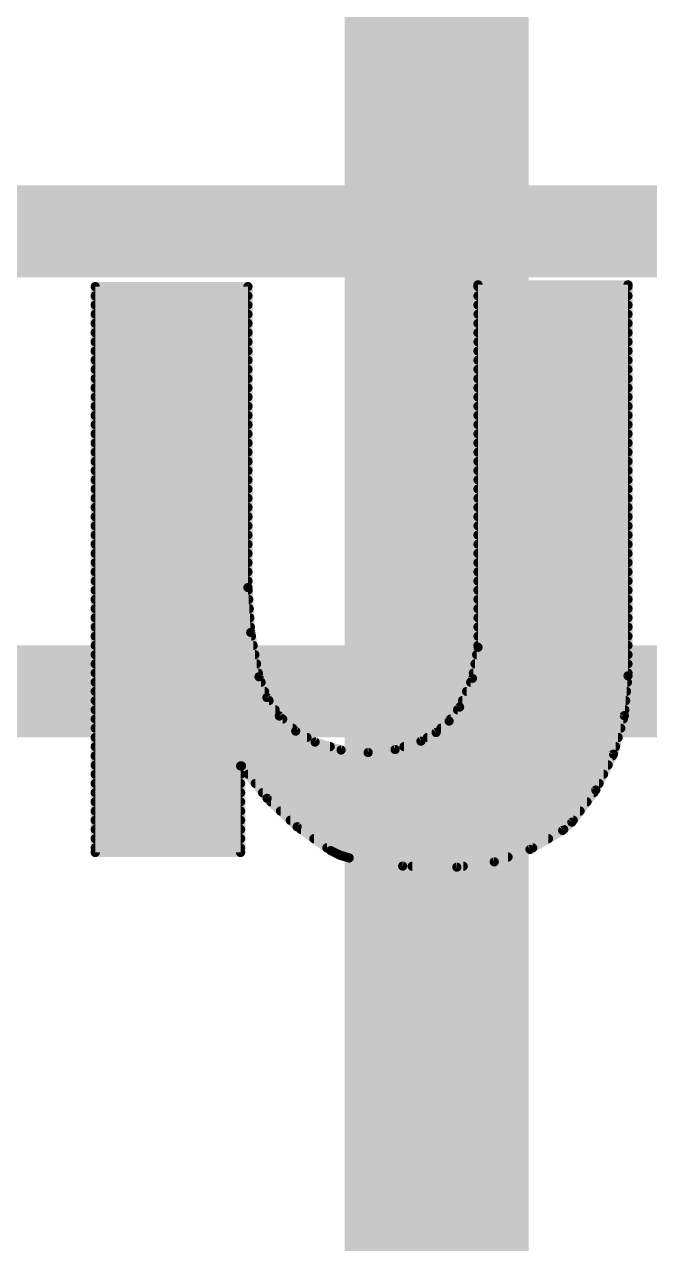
# Model space of a CAD drawing. Extents: x -15.6 to 66.2, y -11.4 to 53.5.
# Drawn here: x 26.802 to 28.528, y 22.606 to 25.972 of the extents above; entities that cross this region are included whole.
import ezdxf

# ---------------------------------------------------------------- set-up
doc = ezdxf.new("R2010")
doc.units = 0
for name, color, linetype in [('1', 12, 'CONTINUOUS'), ('16', 132, 'CONTINUOUS'), ('22', 40, 'CONTINUOUS')]:
    doc.layers.add(name, color=color, linetype=linetype)

msp = doc.modelspace()

# ---------------------------------------------------------------- linework, layer by layer
at = {"layer": '1', "const_width": 0.254}
for points in [[(20.32, 25.4), (39.37, 25.4)], [(22.86, 24.13), (41.91, 24.13)]]:
    msp.add_lwpolyline(points, dxfattribs=at)
at = {"layer": '16', "const_width": 0.508}
msp.add_lwpolyline([(27.94, 21.59), (27.94, 26.67)], dxfattribs=at)
at = {"layer": '22', "const_width": 0.0127}
for points in [[(26.9977, 25.254, 1), (26.9977, 25.2413)], [(27.0041, 25.2476, 1), (26.9914, 25.2476)], [(27.4257, 25.2476, 1), (27.4129, 25.2476)], [(27.4193, 25.2413, 1), (27.4193, 25.254)], [(28.0543, 25.2591, 1), (28.0543, 25.2463)], [(28.0607, 25.2527, 1), (28.048, 25.2527)], [(28.0543, 25.254, 1), (28.0543, 25.2413)], [(28.4747, 25.2527, 1), (28.462, 25.2527)], [(28.4683, 25.2463, 1), (28.4683, 25.2591)], [(28.4683, 25.2413, 1), (28.4683, 25.254)], [(26.9977, 25.2286, 1), (26.9977, 25.2158)], [(27.4193, 25.2158, 1), (27.4193, 25.2286)], [(28.0543, 25.2286, 1), (28.0543, 25.2158)], [(28.4683, 25.2158, 1), (28.4683, 25.2286)], [(26.9977, 25.2032, 1), (26.9977, 25.1904)], [(26.9977, 25.1778, 1), (26.9977, 25.1651)], [(27.4193, 25.1904, 1), (27.4193, 25.2032)], [(27.4193, 25.1651, 1), (27.4193, 25.1778)], [(28.0543, 25.2032, 1), (28.0543, 25.1904)], [(28.0543, 25.1778, 1), (28.0543, 25.1651)], [(28.4683, 25.1904, 1), (28.4683, 25.2032)], [(28.4683, 25.1651, 1), (28.4683, 25.1778)], [(26.9977, 25.1524, 1), (26.9977, 25.1396)], [(27.4193, 25.1396, 1), (27.4193, 25.1524)], [(28.0543, 25.1524, 1), (28.0543, 25.1396)], [(28.4683, 25.1396, 1), (28.4683, 25.1524)], [(26.9977, 25.127, 1), (26.9977, 25.1142)], [(27.4193, 25.1142, 1), (27.4193, 25.127)], [(28.0543, 25.127, 1), (28.0543, 25.1142)], [(28.4683, 25.1142, 1), (28.4683, 25.127)], [(26.9977, 25.0762, 1), (26.9977, 25.0634)], [(26.9977, 25.1016, 1), (26.9977, 25.0889)], [(27.4193, 25.0889, 1), (27.4193, 25.1016)], [(27.4193, 25.0634, 1), (27.4193, 25.0762)], [(28.0543, 25.1016, 1), (28.0543, 25.0889)], [(28.0543, 25.0762, 1), (28.0543, 25.0634)], [(28.4683, 25.0889, 1), (28.4683, 25.1016)], [(28.4683, 25.0634, 1), (28.4683, 25.0762)], [(26.9977, 25.0508, 1), (26.9977, 25.038)], [(27.4193, 25.038, 1), (27.4193, 25.0508)], [(28.0543, 25.0508, 1), (28.0543, 25.038)], [(28.4683, 25.038, 1), (28.4683, 25.0508)], [(26.9977, 25.0254, 1), (26.9977, 25.0127)], [(27.4193, 25.0127, 1), (27.4193, 25.0254)], [(28.0543, 25.0254, 1), (28.0543, 25.0127)], [(28.4683, 25.0127, 1), (28.4683, 25.0254)], [(26.9977, 25, 1), (26.9977, 24.9872)], [(26.9977, 24.9746, 1), (26.9977, 24.9618)], [(27.4193, 24.9872, 1), (27.4193, 25)], [(27.4193, 24.9618, 1), (27.4193, 24.9746)], [(28.0543, 25, 1), (28.0543, 24.9872)], [(28.0543, 24.9746, 1), (28.0543, 24.9618)], [(28.4683, 24.9872, 1), (28.4683, 25)], [(28.4683, 24.9618, 1), (28.4683, 24.9746)], [(26.9977, 24.9492, 1), (26.9977, 24.9365)], [(27.4193, 24.9365, 1), (27.4193, 24.9492)], [(28.0543, 24.9492, 1), (28.0543, 24.9365)], [(28.4683, 24.9365, 1), (28.4683, 24.9492)], [(26.9977, 24.9238, 1), (26.9977, 24.911)], [(27.4193, 24.911, 1), (27.4193, 24.9238)], [(28.0543, 24.9238, 1), (28.0543, 24.911)], [(28.4683, 24.911, 1), (28.4683, 24.9238)], [(26.9977, 24.8984, 1), (26.9977, 24.8856)], [(26.9977, 24.873, 1), (26.9977, 24.8603)], [(27.4193, 24.8856, 1), (27.4193, 24.8984)], [(27.4193, 24.8603, 1), (27.4193, 24.873)], [(28.0543, 24.8984, 1), (28.0543, 24.8856)], [(28.0543, 24.873, 1), (28.0543, 24.8603)], [(28.4683, 24.8856, 1), (28.4683, 24.8984)], [(28.4683, 24.8603, 1), (28.4683, 24.873)], [(26.9977, 24.8476, 1), (26.9977, 24.8348)], [(27.4193, 24.8348, 1), (27.4193, 24.8476)], [(28.0543, 24.8476, 1), (28.0543, 24.8348)], [(28.4683, 24.8348, 1), (28.4683, 24.8476)], [(26.9977, 24.8222, 1), (26.9977, 24.8094)], [(27.4193, 24.8094, 1), (27.4193, 24.8222)], [(28.0543, 24.8222, 1), (28.0543, 24.8094)], [(28.4683, 24.8094, 1), (28.4683, 24.8222)], [(26.9977, 24.7714, 1), (26.9977, 24.7586)], [(26.9977, 24.7968, 1), (26.9977, 24.7841)], [(27.4193, 24.7841, 1), (27.4193, 24.7968)], [(27.4193, 24.7586, 1), (27.4193, 24.7714)], [(28.0543, 24.7968, 1), (28.0543, 24.7841)], [(28.0543, 24.7714, 1), (28.0543, 24.7586)], [(28.4683, 24.7841, 1), (28.4683, 24.7968)], [(28.4683, 24.7586, 1), (28.4683, 24.7714)], [(26.9977, 24.746, 1), (26.9977, 24.7333)], [(27.4193, 24.7333, 1), (27.4193, 24.746)], [(28.0543, 24.746, 1), (28.0543, 24.7333)], [(28.4683, 24.7333, 1), (28.4683, 24.746)], [(26.9977, 24.7206, 1), (26.9977, 24.7079)], [(27.4193, 24.7079, 1), (27.4193, 24.7206)], [(28.0543, 24.7206, 1), (28.0543, 24.7079)], [(28.4683, 24.7079, 1), (28.4683, 24.7206)], [(26.9977, 24.6952, 1), (26.9977, 24.6824)], [(26.9977, 24.6698, 1), (26.9977, 24.6571)], [(27.4193, 24.6824, 1), (27.4193, 24.6952)], [(27.4193, 24.6571, 1), (27.4193, 24.6698)], [(28.0543, 24.6952, 1), (28.0543, 24.6824)], [(28.0543, 24.6698, 1), (28.0543, 24.6571)], [(28.4683, 24.6824, 1), (28.4683, 24.6952)], [(28.4683, 24.6571, 1), (28.4683, 24.6698)], [(26.9977, 24.6444, 1), (26.9977, 24.6317)], [(27.4193, 24.6317, 1), (27.4193, 24.6444)], [(28.0543, 24.6444, 1), (28.0543, 24.6317)], [(28.4683, 24.6317, 1), (28.4683, 24.6444)], [(26.9977, 24.619, 1), (26.9977, 24.6062)], [(27.4193, 24.6062, 1), (27.4193, 24.619)], [(28.0543, 24.619, 1), (28.0543, 24.6062)], [(28.4683, 24.6062, 1), (28.4683, 24.619)], [(26.9977, 24.5936, 1), (26.9977, 24.5809)], [(26.9977, 24.5682, 1), (26.9977, 24.5555)], [(27.4193, 24.5809, 1), (27.4193, 24.5936)], [(27.4193, 24.5555, 1), (27.4193, 24.5682)], [(28.0543, 24.5936, 1), (28.0543, 24.5809)], [(28.0543, 24.5682, 1), (28.0543, 24.5555)], [(28.4683, 24.5809, 1), (28.4683, 24.5936)], [(28.4683, 24.5555, 1), (28.4683, 24.5682)], [(26.9977, 24.5428, 1), (26.9977, 24.53)], [(27.4193, 24.53, 1), (27.4193, 24.5428)], [(28.0543, 24.5428, 1), (28.0543, 24.53)], [(28.4683, 24.53, 1), (28.4683, 24.5428)], [(26.9977, 24.5174, 1), (26.9977, 24.5047)], [(27.4193, 24.5047, 1), (27.4193, 24.5174)], [(28.0543, 24.5174, 1), (28.0543, 24.5047)], [(28.4683, 24.5047, 1), (28.4683, 24.5174)], [(26.9977, 24.4666, 1), (26.9977, 24.4538)], [(26.9977, 24.492, 1), (26.9977, 24.4793)], [(27.4193, 24.4793, 1), (27.4193, 24.492)], [(27.4193, 24.4538, 1), (27.4193, 24.4666)], [(28.0543, 24.492, 1), (28.0543, 24.4793)], [(28.0543, 24.4666, 1), (28.0543, 24.4538)], [(28.4683, 24.4793, 1), (28.4683, 24.492)], [(28.4683, 24.4538, 1), (28.4683, 24.4666)], [(26.9977, 24.4412, 1), (26.9977, 24.4285)], [(27.4193, 24.4285, 1), (27.4193, 24.4412)], [(28.0543, 24.4412, 1), (28.0543, 24.4285)], [(28.4683, 24.4285, 1), (28.4683, 24.4412)], [(26.9977, 24.4158, 1), (26.9977, 24.4031)], [(27.4129, 24.417, 1), (27.4257, 24.417)], [(27.4256, 24.4174, 1), (27.413, 24.4166)], [(27.4198, 24.4031, 1), (27.4198, 24.4158)], [(28.0543, 24.4158, 1), (28.0543, 24.4031)], [(28.4683, 24.4031, 1), (28.4683, 24.4158)], [(26.9977, 24.3904, 1), (26.9977, 24.3776)], [(26.9977, 24.365, 1), (26.9977, 24.3523)], [(27.4213, 24.3776, 1), (27.4213, 24.3904)], [(27.4229, 24.3523, 1), (27.4229, 24.365)], [(28.0543, 24.3904, 1), (28.0543, 24.3776)], [(28.0543, 24.365, 1), (28.0543, 24.3523)], [(28.4683, 24.3776, 1), (28.4683, 24.3904)], [(28.4683, 24.3523, 1), (28.4683, 24.365)], [(26.9977, 24.3396, 1), (26.9977, 24.3269)], [(27.4245, 24.3269, 1), (27.4245, 24.3396)], [(28.0543, 24.3396, 1), (28.0543, 24.3269)], [(28.4683, 24.3269, 1), (28.4683, 24.3396)], [(26.9977, 24.3142, 1), (26.9977, 24.3014)], [(27.4332, 24.294, 1), (27.4207, 24.2917)], [(27.426, 24.3014, 1), (27.426, 24.3142)], [(28.0543, 24.3142, 1), (28.0543, 24.3014)], [(28.4683, 24.3014, 1), (28.4683, 24.3142)], [(26.9977, 24.2888, 1), (26.9977, 24.2761)], [(26.9977, 24.2634, 1), (26.9977, 24.2507)], [(27.4206, 24.2925, 1), (27.4333, 24.2933)], [(27.4289, 24.2761, 1), (27.4289, 24.2888)], [(27.4337, 24.2507, 1), (27.4337, 24.2634)], [(28.0543, 24.2888, 1), (28.0543, 24.2761)], [(28.0543, 24.2634, 1), (28.0543, 24.2507)], [(28.4683, 24.2761, 1), (28.4683, 24.2888)], [(28.4683, 24.2507, 1), (28.4683, 24.2634)], [(26.9977, 24.238, 1), (26.9977, 24.2252)], [(27.4384, 24.2252, 1), (27.4384, 24.238)], [(28.0507, 24.238, 1), (28.0507, 24.2252)], [(28.0606, 24.2508, 1), (28.048, 24.253)], [(28.048, 24.2519, 1), (28.0607, 24.2519)], [(28.4683, 24.2252, 1), (28.4683, 24.238)], [(26.9977, 24.2126, 1), (26.9977, 24.1999)], [(27.4431, 24.1999, 1), (27.4431, 24.2126)], [(28.0461, 24.2126, 1), (28.0461, 24.1999)], [(28.4683, 24.1999, 1), (28.4683, 24.2126)], [(26.9977, 24.1618, 1), (26.9977, 24.149)], [(26.9977, 24.1872, 1), (26.9977, 24.1745)], [(27.4557, 24.1729, 1), (27.4439, 24.1683)], [(27.4436, 24.1694, 1), (27.456, 24.1718)], [(27.4479, 24.1745, 1), (27.4479, 24.1872)], [(27.4556, 24.149, 1), (27.4556, 24.1618)], [(28.0341, 24.1618, 1), (28.0341, 24.149)], [(28.0327, 24.1674, 1), (28.0452, 24.1651)], [(28.0448, 24.1637, 1), (28.0332, 24.1688)], [(28.0416, 24.1872, 1), (28.0416, 24.1745)], [(28.4746, 24.1726, 1), (28.462, 24.1738)], [(28.462, 24.1732, 1), (28.4747, 24.1732)], [(28.4667, 24.149, 1), (28.4667, 24.1618)], [(28.4683, 24.1745, 1), (28.4683, 24.1872)], [(26.9977, 24.1364, 1), (26.9977, 24.1237)], [(27.4652, 24.1237, 1), (27.4652, 24.1364)], [(28.0228, 24.1364, 1), (28.0228, 24.1237)], [(28.4643, 24.1237, 1), (28.4643, 24.1364)], [(26.9977, 24.111, 1), (26.9977, 24.0983)], [(27.4769, 24.1167, 1), (27.4663, 24.1096)], [(27.4657, 24.1109, 1), (27.4775, 24.1154)], [(27.4774, 24.0983, 1), (27.4774, 24.111)], [(28.0114, 24.111, 1), (28.0114, 24.0983)], [(28.462, 24.0983, 1), (28.462, 24.111)], [(26.9977, 24.0856, 1), (26.9977, 24.0728)], [(26.9977, 24.0602, 1), (26.9977, 24.0475)], [(27.4945, 24.0728, 1), (27.4945, 24.0856)], [(27.5103, 24.0669, 1), (27.5017, 24.0575)], [(27.5007, 24.0586, 1), (27.5113, 24.0657)], [(27.5151, 24.0475, 1), (27.5151, 24.0602)], [(27.9787, 24.0602, 1), (27.9787, 24.0475)], [(27.9978, 24.0856, 1), (27.9978, 24.0728)], [(27.9977, 24.0894, 1), (28.0093, 24.0842)], [(28.0086, 24.083, 1), (27.9984, 24.0906)], [(28.4519, 24.0638, 1), (28.4645, 24.0626)], [(28.4643, 24.0615, 1), (28.4521, 24.0649)], [(28.4555, 24.0475, 1), (28.4555, 24.0602)], [(28.4597, 24.0728, 1), (28.4597, 24.0856)], [(26.9977, 24.0348, 1), (26.9977, 24.0221)], [(27.5426, 24.0221, 1), (27.5426, 24.0348)], [(27.5543, 24.026, 1), (27.548, 24.015)], [(27.952, 24.0348, 1), (27.952, 24.0221)], [(27.9696, 24.0522, 1), (27.9797, 24.0445)], [(27.9788, 24.0436, 1), (27.9704, 24.0531)], [(28.4484, 24.0221, 1), (28.4484, 24.0348)], [(26.9977, 24.0094, 1), (26.9977, 23.9966)], [(27.5469, 24.0158, 1), (27.5555, 24.0252)], [(27.5822, 23.9966, 1), (27.5822, 24.0094)], [(27.6066, 23.9964, 1), (27.6028, 23.9842)], [(27.6016, 23.9848, 1), (27.6078, 23.9958)], [(27.8937, 23.9983, 1), (27.8999, 23.9873)], [(27.8988, 23.9868, 1), (27.8948, 23.9988)], [(27.9147, 24.0094, 1), (27.9147, 23.9966)], [(27.9344, 24.0213, 1), (27.9428, 24.0118)], [(27.9417, 24.0111, 1), (27.9354, 24.0221)], [(28.4412, 23.9966, 1), (28.4412, 24.0094)], [(26.9977, 23.984, 1), (26.9977, 23.9713)], [(27.6462, 23.9713, 1), (27.6462, 23.984)], [(27.677, 23.9747, 1), (27.6758, 23.9621)], [(27.6745, 23.9623, 1), (27.6782, 23.9745)], [(27.7503, 23.9677, 1), (27.7517, 23.9551)], [(27.7504, 23.9551, 1), (27.7516, 23.9677)], [(27.8235, 23.9757, 1), (27.8275, 23.9636)], [(27.8262, 23.9633, 1), (27.8248, 23.976)], [(27.85, 23.984, 1), (27.85, 23.9713)], [(28.4339, 23.9541, 1), (28.4225, 23.9597)], [(28.4341, 23.9713, 1), (28.4341, 23.984)], [(26.9977, 23.9332, 1), (26.9977, 23.9204)], [(26.9977, 23.9586, 1), (26.9977, 23.9459)], [(27.399, 23.9307, 1), (27.399, 23.918)], [(27.4054, 23.9243, 1), (27.3926, 23.9243)], [(27.4065, 23.9282, 1), (27.3965, 23.9204)], [(27.4015, 23.918, 1), (27.4015, 23.9307)], [(28.4134, 23.9204, 1), (28.4134, 23.9332)], [(28.4221, 23.9586, 1), (28.4344, 23.9552)], [(28.4259, 23.9459, 1), (28.4259, 23.9586)], [(26.9977, 23.9078, 1), (26.9977, 23.8951)], [(27.399, 23.8951, 1), (27.399, 23.9078)], [(27.4196, 23.9078, 1), (27.4196, 23.8951)], [(28.4009, 23.8951, 1), (28.4009, 23.9078)], [(26.9977, 23.8824, 1), (26.9977, 23.8697)], [(27.399, 23.8697, 1), (27.399, 23.8824)], [(27.4397, 23.8824, 1), (27.4397, 23.8697)], [(28.3737, 23.8606, 1), (28.3851, 23.855)], [(28.3845, 23.854, 1), (28.3743, 23.8616)], [(28.3884, 23.8697, 1), (28.3884, 23.8824)], [(26.9977, 23.857, 1), (26.9977, 23.8442)], [(26.9977, 23.8316, 1), (26.9977, 23.8189)], [(27.399, 23.8442, 1), (27.399, 23.857)], [(27.399, 23.8189, 1), (27.399, 23.8316)], [(27.4598, 23.857, 1), (27.4598, 23.8442)], [(27.4766, 23.8395, 1), (27.4678, 23.8303)], [(27.4672, 23.831, 1), (27.4772, 23.8389)], [(27.4825, 23.8316, 1), (27.4825, 23.8189)], [(28.3551, 23.8189, 1), (28.3551, 23.8316)], [(28.374, 23.8442, 1), (28.374, 23.857)], [(26.9977, 23.8062, 1), (26.9977, 23.7934)], [(27.399, 23.7934, 1), (27.399, 23.8062)], [(27.5092, 23.8062, 1), (27.5092, 23.7934)], [(28.3361, 23.7934, 1), (28.3361, 23.8062)], [(26.9977, 23.7808, 1), (26.9977, 23.768)], [(27.399, 23.768, 1), (27.399, 23.7808)], [(27.536, 23.7808, 1), (27.536, 23.768)], [(27.5586, 23.7617, 1), (27.5512, 23.7513)], [(27.5505, 23.7519, 1), (27.5593, 23.7611)], [(28.3083, 23.7731, 1), (28.3185, 23.7655)], [(28.3176, 23.7646, 1), (28.3092, 23.774)], [(28.3172, 23.768, 1), (28.3172, 23.7808)], [(26.9977, 23.73, 1), (26.9977, 23.7172)], [(26.9977, 23.7554, 1), (26.9977, 23.7427)], [(27.399, 23.7427, 1), (27.399, 23.7554)], [(27.399, 23.7172, 1), (27.399, 23.73)], [(27.5655, 23.7554, 1), (27.5655, 23.7427)], [(27.6013, 23.73, 1), (27.6013, 23.7172)], [(28.2487, 23.7172, 1), (28.2487, 23.73)], [(28.2838, 23.7512, 1), (28.2922, 23.7418)], [(28.2912, 23.741, 1), (28.2848, 23.752)], [(28.2908, 23.7427, 1), (28.2908, 23.7554)], [(26.9977, 23.7046, 1), (26.9977, 23.6918)], [(26.9977, 23.6919, 1), (26.9977, 23.6791)], [(27.399, 23.6918, 1), (27.399, 23.7046)], [(27.399, 23.6791, 1), (27.399, 23.6919)], [(27.6372, 23.7046, 1), (27.6372, 23.6918)], [(27.6507, 23.6963, 1), (27.6451, 23.6849)], [(27.6442, 23.6854, 1), (27.6516, 23.6958)], [(28.1946, 23.6994, 1), (28.201, 23.6884)], [(28.1999, 23.6879, 1), (28.1957, 23.6999)], [(28.2052, 23.6918, 1), (28.2052, 23.7046)], [(26.9914, 23.6855, 1), (27.0041, 23.6855)], [(27.3926, 23.6855, 1), (27.4054, 23.6855)], [(27.6743, 23.6844, 1), (27.6706, 23.6723)], [(27.6696, 23.6727, 1), (27.6753, 23.684)], [(27.6906, 23.6792, 1), (27.6906, 23.6665)], [(27.6997, 23.6766, 1), (27.6977, 23.664)], [(27.6968, 23.6642, 1), (27.7006, 23.6764)], [(28.0972, 23.6656, 1), (28.1013, 23.6536)], [(28.1001, 23.6533, 1), (28.0983, 23.6659)], [(28.1371, 23.6665, 1), (28.1371, 23.6792)], [(27.8466, 23.6543, 1), (27.8463, 23.6416)], [(27.8455, 23.6417, 1), (27.8474, 23.6542)], [(27.8728, 23.6538, 1), (27.8728, 23.641)], [(27.995, 23.6512, 1), (27.9968, 23.6386)], [(27.9958, 23.6386, 1), (27.996, 23.6512)], [(28.0135, 23.641, 1), (28.0135, 23.6538)]]:
    msp.add_lwpolyline(points, format="xyb", dxfattribs=at)
at = {"layer": '22', "const_width": 0.0254}
for points in [[(26.9977, 23.6855), (26.9977, 25.2476)], [(26.9977, 25.2476), (27.4193, 25.2476)], [(27.4193, 25.2476), (27.4193, 24.417)], [(28.0543, 24.2519), (28.0543, 25.2527)], [(28.0543, 25.2527), (28.4683, 25.2527)], [(28.0543, 25.2476), (28.4683, 25.2476)], [(28.4683, 25.2527), (28.4683, 24.1732)], [(26.9977, 25.2222), (27.4193, 25.2222)], [(28.0543, 25.2222), (28.4683, 25.2222)], [(26.9977, 25.1968), (27.4193, 25.1968)], [(26.9977, 25.1714), (27.4193, 25.1714)], [(28.0543, 25.1968), (28.4683, 25.1968)], [(28.0543, 25.1714), (28.4683, 25.1714)], [(26.9977, 25.146), (27.4193, 25.146)], [(28.0543, 25.146), (28.4683, 25.146)], [(26.9977, 25.1206), (27.4193, 25.1206)], [(28.0543, 25.1206), (28.4683, 25.1206)], [(26.9977, 25.0952), (27.4193, 25.0952)], [(26.9977, 25.0698), (27.4193, 25.0698)], [(28.0543, 25.0952), (28.4683, 25.0952)], [(28.0543, 25.0698), (28.4683, 25.0698)], [(26.9977, 25.0444), (27.4193, 25.0444)], [(28.0543, 25.0444), (28.4683, 25.0444)], [(26.9977, 25.019), (27.4193, 25.019)], [(28.0543, 25.019), (28.4683, 25.019)], [(26.9977, 24.9936), (27.4193, 24.9936)], [(26.9977, 24.9682), (27.4193, 24.9682)], [(28.0543, 24.9936), (28.4683, 24.9936)], [(28.0543, 24.9682), (28.4683, 24.9682)], [(26.9977, 24.9428), (27.4193, 24.9428)], [(28.0543, 24.9428), (28.4683, 24.9428)], [(26.9977, 24.9174), (27.4193, 24.9174)], [(28.0543, 24.9174), (28.4683, 24.9174)], [(26.9977, 24.892), (27.4193, 24.892)], [(26.9977, 24.8666), (27.4193, 24.8666)], [(28.0543, 24.892), (28.4683, 24.892)], [(28.0543, 24.8666), (28.4683, 24.8666)], [(26.9977, 24.8412), (27.4193, 24.8412)], [(28.0543, 24.8412), (28.4683, 24.8412)], [(26.9977, 24.8158), (27.4193, 24.8158)], [(28.0543, 24.8158), (28.4683, 24.8158)], [(26.9977, 24.7904), (27.4193, 24.7904)], [(26.9977, 24.765), (27.4193, 24.765)], [(28.0543, 24.7904), (28.4683, 24.7904)], [(28.0543, 24.765), (28.4683, 24.765)], [(26.9977, 24.7396), (27.4193, 24.7396)], [(28.0543, 24.7396), (28.4683, 24.7396)], [(26.9977, 24.7142), (27.4193, 24.7142)], [(28.0543, 24.7142), (28.4683, 24.7142)], [(26.9977, 24.6888), (27.4193, 24.6888)], [(26.9977, 24.6634), (27.4193, 24.6634)], [(28.0543, 24.6888), (28.4683, 24.6888)], [(28.0543, 24.6634), (28.4683, 24.6634)], [(26.9977, 24.638), (27.4193, 24.638)], [(28.0543, 24.638), (28.4683, 24.638)], [(26.9977, 24.6126), (27.4193, 24.6126)], [(28.0543, 24.6126), (28.4683, 24.6126)], [(26.9977, 24.5872), (27.4193, 24.5872)], [(26.9977, 24.5618), (27.4193, 24.5618)], [(28.0543, 24.5872), (28.4683, 24.5872)], [(28.0543, 24.5618), (28.4683, 24.5618)], [(26.9977, 24.5364), (27.4193, 24.5364)], [(28.0543, 24.5364), (28.4683, 24.5364)], [(26.9977, 24.511), (27.4193, 24.511)], [(28.0543, 24.511), (28.4683, 24.511)], [(26.9977, 24.4856), (27.4193, 24.4856)], [(26.9977, 24.4602), (27.4193, 24.4602)], [(28.0543, 24.4856), (28.4683, 24.4856)], [(28.0543, 24.4602), (28.4683, 24.4602)], [(26.9977, 24.4348), (27.4193, 24.4348)], [(28.0543, 24.4348), (28.4683, 24.4348)], [(26.9977, 24.4094), (27.4198, 24.4094)], [(27.4193, 24.417), (27.427, 24.2929)], [(28.0543, 24.4094), (28.4683, 24.4094)], [(26.9977, 24.384), (27.4213, 24.384)], [(26.9977, 24.3586), (27.4229, 24.3586)], [(28.0543, 24.384), (28.4683, 24.384)], [(28.0543, 24.3586), (28.4683, 24.3586)], [(26.9977, 24.3332), (27.4245, 24.3332)], [(28.0543, 24.3332), (28.4683, 24.3332)], [(26.9977, 24.3078), (27.426, 24.3078)], [(27.427, 24.2929), (27.4498, 24.1706)], [(28.0543, 24.3078), (28.4683, 24.3078)], [(26.9977, 24.2824), (27.4289, 24.2824)], [(26.9977, 24.257), (27.4337, 24.257)], [(28.0543, 24.2824), (28.4683, 24.2824)], [(28.0543, 24.257), (28.4683, 24.257)], [(26.9977, 24.2316), (27.4384, 24.2316)], [(28.039, 24.1662), (28.0543, 24.2519)], [(28.0507, 24.2316), (28.4683, 24.2316)], [(26.9977, 24.2062), (27.4431, 24.2062)], [(28.0461, 24.2062), (28.4683, 24.2062)], [(26.9977, 24.1808), (27.4479, 24.1808)], [(26.9977, 24.1554), (27.4556, 24.1554)], [(27.4498, 24.1706), (27.4716, 24.1131)], [(28.0035, 24.0868), (28.039, 24.1662)], [(28.0341, 24.1554), (28.4667, 24.1554)], [(28.0416, 24.1808), (28.4683, 24.1808)], [(28.4683, 24.1732), (28.4582, 24.0632)], [(26.9977, 24.13), (27.4652, 24.13)], [(28.0228, 24.13), (28.4643, 24.13)], [(26.9977, 24.1046), (27.4774, 24.1046)], [(27.4716, 24.1131), (27.506, 24.0622)], [(28.0114, 24.1046), (28.462, 24.1046)], [(26.9977, 24.0792), (27.4945, 24.0792)], [(26.9977, 24.0538), (27.5151, 24.0538)], [(27.506, 24.0622), (27.5512, 24.0205)], [(27.9746, 24.0484), (28.0035, 24.0868)], [(27.9787, 24.0538), (28.4555, 24.0538)], [(27.9978, 24.0792), (28.4597, 24.0792)], [(28.4582, 24.0632), (28.4282, 23.9569)], [(26.9977, 24.0284), (27.5426, 24.0284)], [(27.5512, 24.0205), (27.6047, 23.9903)], [(27.9386, 24.0166), (27.9746, 24.0484)], [(27.952, 24.0284), (28.4484, 24.0284)], [(26.9977, 24.003), (27.5822, 24.003)], [(27.6047, 23.9903), (27.6764, 23.9684)], [(27.8255, 23.9697), (27.8968, 23.9928)], [(27.8968, 23.9928), (27.9386, 24.0166)], [(27.9147, 24.003), (28.4412, 24.003)], [(26.9977, 23.9776), (27.6462, 23.9776)], [(27.6764, 23.9684), (27.751, 23.9614)], [(27.751, 23.9614), (27.8255, 23.9697)], [(27.85, 23.9776), (28.4341, 23.9776)], [(28.4282, 23.9569), (28.3794, 23.8578)], [(26.9977, 23.9522), (28.4259, 23.9522)], [(26.9977, 23.9268), (28.4134, 23.9268)], [(27.4015, 23.9243), (27.399, 23.9243)], [(27.399, 23.9243), (27.399, 23.6855)], [(27.4722, 23.8349), (27.4015, 23.9243)], [(26.9977, 23.9014), (27.399, 23.9014)], [(27.4196, 23.9014), (28.4009, 23.9014)], [(26.9977, 23.876), (27.399, 23.876)], [(27.4397, 23.876), (28.3884, 23.876)], [(28.3794, 23.8578), (28.3134, 23.7693)], [(26.9977, 23.8506), (27.399, 23.8506)], [(26.9977, 23.8252), (27.399, 23.8252)], [(27.4598, 23.8506), (28.374, 23.8506)], [(27.5549, 23.7565), (27.4722, 23.8349)], [(27.4825, 23.8252), (28.3551, 23.8252)], [(26.9977, 23.7998), (27.399, 23.7998)], [(27.5092, 23.7998), (28.3361, 23.7998)], [(26.9977, 23.7744), (27.399, 23.7744)], [(27.536, 23.7744), (28.3172, 23.7744)], [(27.6479, 23.6906), (27.5549, 23.7565)], [(28.3134, 23.7693), (28.288, 23.7465)], [(26.9977, 23.749), (27.399, 23.749)], [(26.9977, 23.7236), (27.399, 23.7236)], [(27.5655, 23.749), (28.2908, 23.749)], [(27.6013, 23.7236), (28.2487, 23.7236)], [(28.288, 23.7465), (28.1978, 23.6939)], [(26.9977, 23.6982), (27.399, 23.6982)], [(27.399, 23.6855), (26.9977, 23.6855)], [(27.6372, 23.6982), (28.2052, 23.6982)], [(27.6725, 23.6783), (27.6479, 23.6906)], [(28.1978, 23.6939), (28.0992, 23.6596)], [(27.6987, 23.6703), (27.6725, 23.6783)], [(27.6906, 23.6728), (28.1371, 23.6728)], [(27.8465, 23.6479), (27.6987, 23.6703)], [(28.0992, 23.6596), (27.9959, 23.6449)], [(27.9959, 23.6449), (27.8465, 23.6479)], [(27.8728, 23.6474), (28.0135, 23.6474)]]:
    msp.add_lwpolyline(points, dxfattribs=at)

doc.saveas('drawing.dxf')
